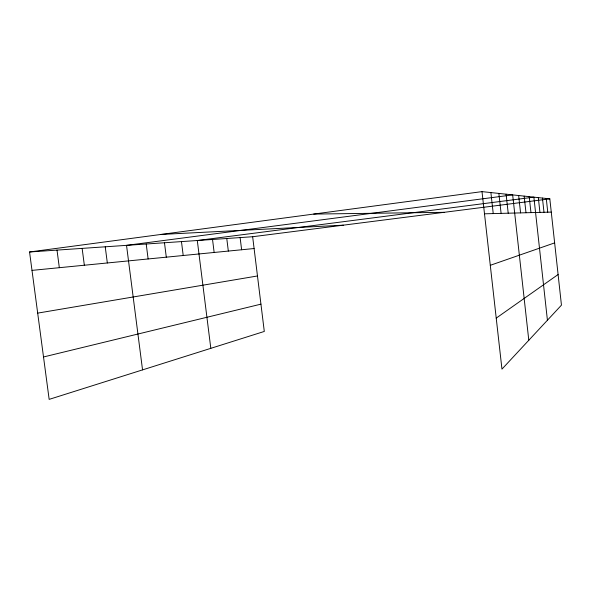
<?xml version="1.0" encoding="UTF-8"?>
<svg xmlns="http://www.w3.org/2000/svg" width="591" height="591" viewBox="0 0 591 591"><rect width="100%" height="100%" fill="white"/><g stroke="black" fill="none" stroke-linecap="round" stroke-linejoin="round"><path stroke-width="0.89" d="M496.226 318.113L558.103 274.527M490.286 265.307L554.639 242.894M43.512 356.971L260.941 304.151M37.684 313.119L257.477 275.967M29.55 251.98L252.653 236.732L264.295 331.448L49.156 399.376L29.55 251.98L482.005 191.624L549.822 198.849L561.45 305.148L501.958 369.124L482.005 191.624M252.653 236.732L549.822 198.849M31.995 270.382L254.1 248.538M161.018 234.442L343.364 225.171M484.502 213.809L551.27 212.103M313.695 214.082L444.114 212.324M57.009 250.104L59.329 267.693M105.235 246.809L107.333 262.973M82.142 248.39L84.343 265.233M146.213 244.009L148.119 258.961M142.542 369.885L126.526 245.354L512.663 194.89L528.797 340.253M181.459 241.601L183.21 255.511M164.475 242.761L166.3 257.174M212.531 239.481L214.149 252.468M210.817 348.328L197.298 240.522L533.872 197.15L547.421 320.233M240.123 237.589L241.623 249.764M226.774 238.505L228.333 251.072M518.654 195.532L520.575 212.886M506.095 194.195L508.208 213.203M498.87 193.427L501.102 213.388M490.885 192.57L493.234 213.587M546.261 198.473L547.761 212.191M542.435 198.066L543.993 212.287M538.312 197.623L539.938 212.391M529.204 196.655L530.969 212.62M524.151 196.116L525.99 212.745"/></g></svg>
